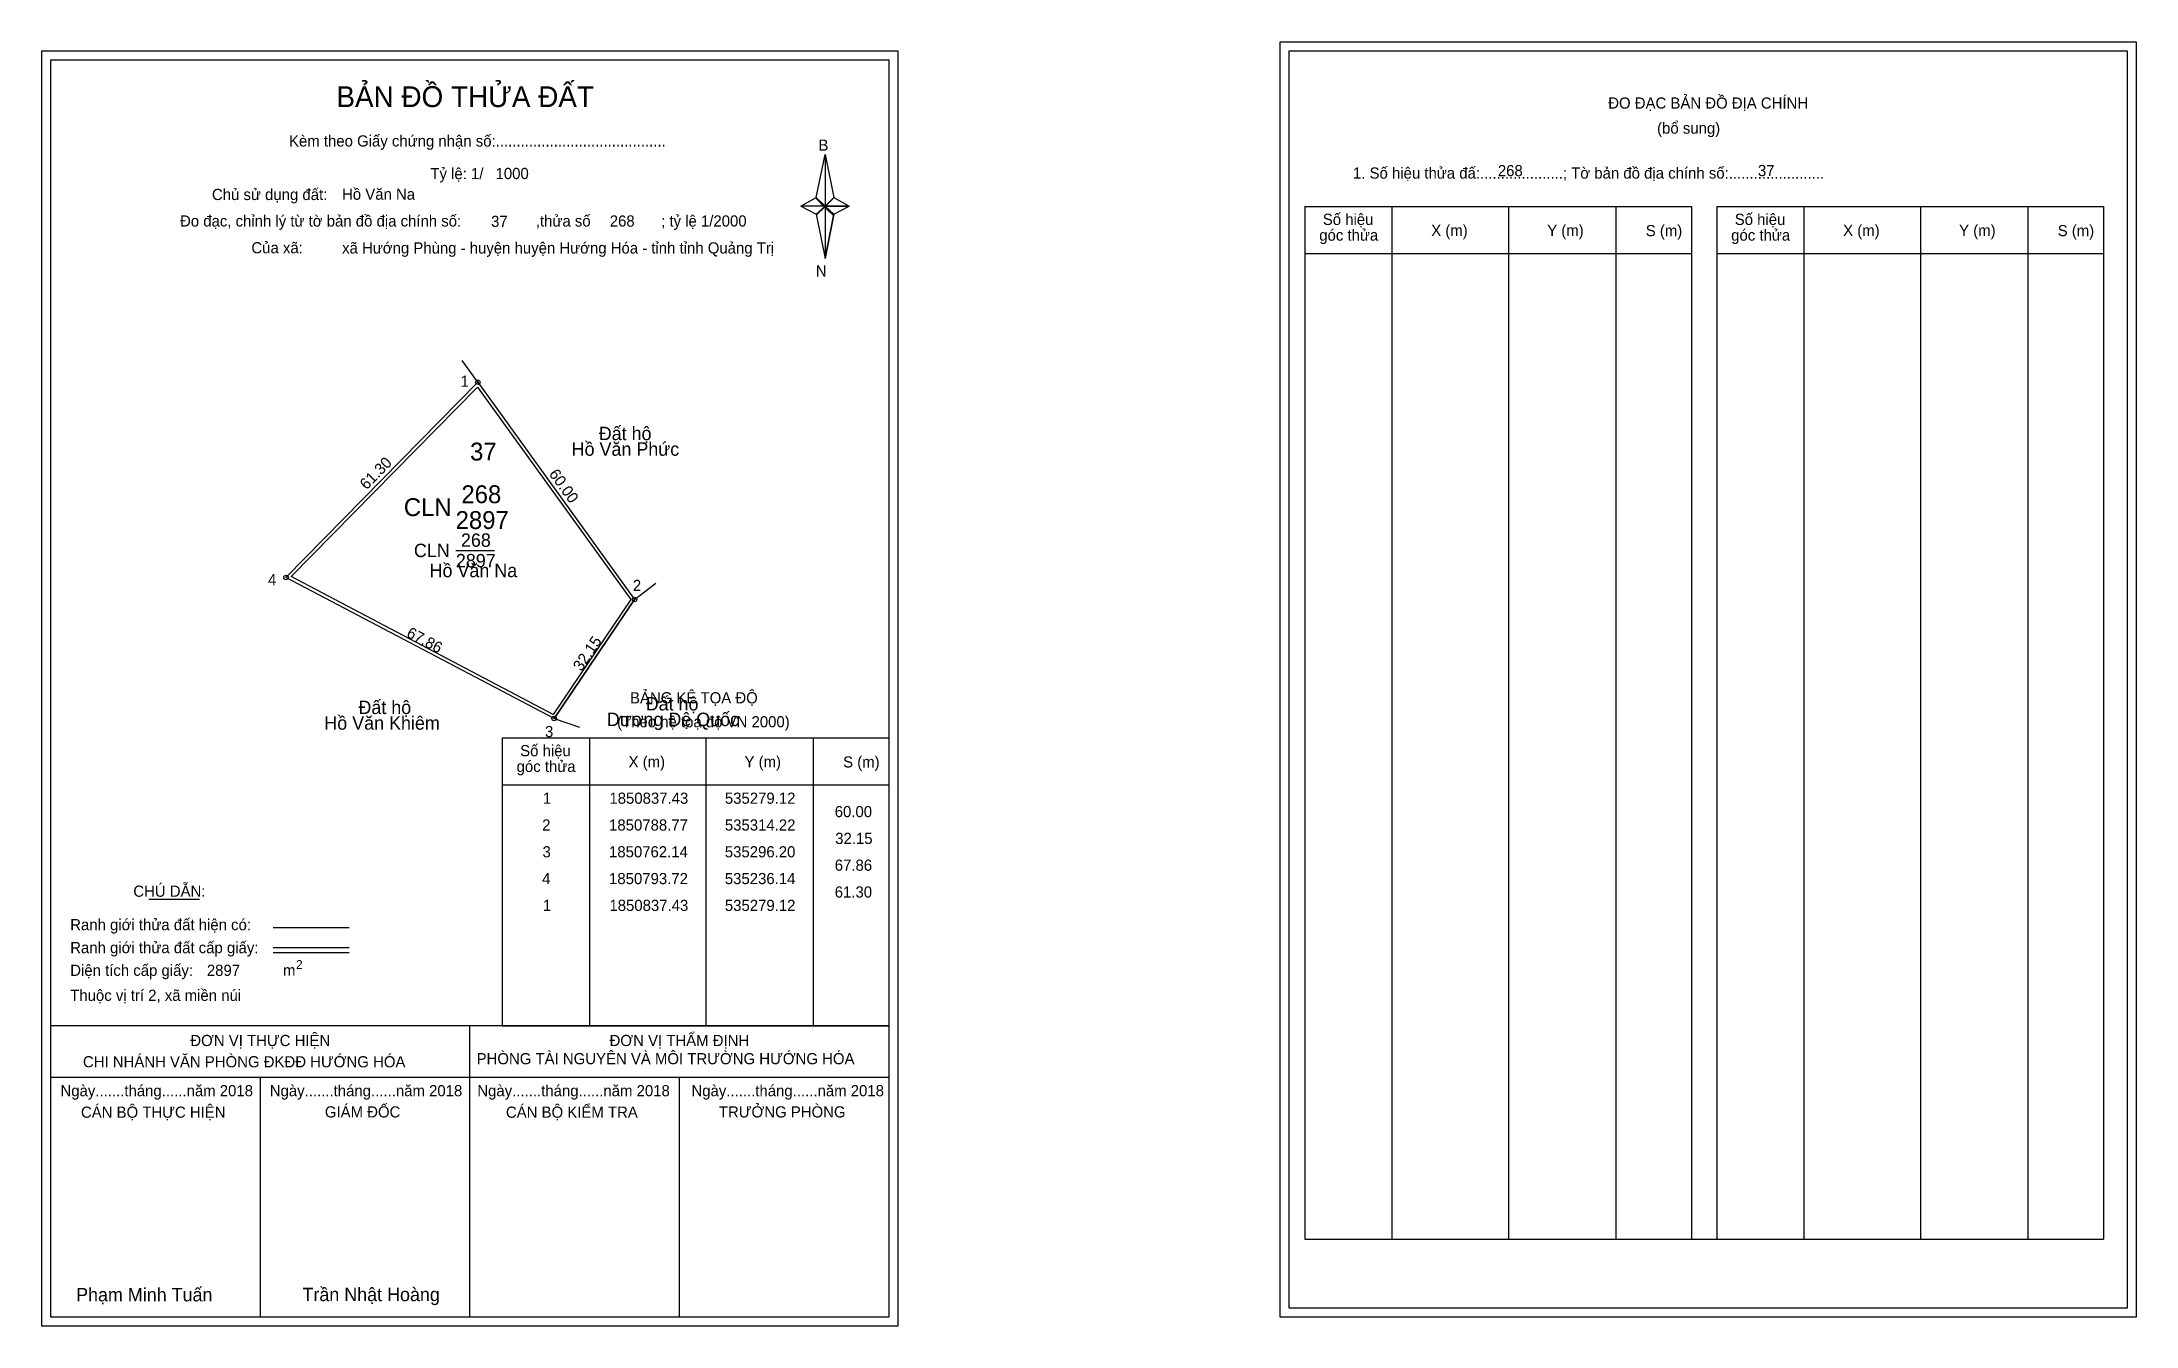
# Model space of a CAD drawing. Extents: x 535181 to 535651, y 1850626 to 1850914.
import ezdxf

# ---------------------------------------------------------------- set-up
doc = ezdxf.new("R2010")
doc.units = 0
for name, color, linetype in [('Level 1', 7, 'Continuous'), ('Level 10', 7, 'Continuous'), ('Level 11', 7, 'Continuous'), ('Level 13', 7, 'Continuous'), ('Level 2', 7, 'Continuous'), ('Level 27', 7, 'Continuous'), ('Level 3', 7, 'Continuous'), ('Level 36', 7, 'Continuous'), ('Level 4', 7, 'Continuous'), ('Level 49', 7, 'Continuous'), ('Level 5', 7, 'Continuous'), ('Level 53', 7, 'Continuous'), ('Level 55', 7, 'Continuous'), ('Level 6', 7, 'Continuous'), ('Level 63', 7, 'Continuous'), ('Level 7', 7, 'Continuous'), ('Level 9', 7, 'Continuous')]:
    doc.layers.add(name, color=color, linetype=linetype)

msp = doc.modelspace()

# ---------------------------------------------------------------- linework, layer by layer
at = {"layer": 'Level 1'}
for p, q in [((535460.8, 1850911.65), (535460.8, 1850911.65)), ((535183.48, 1850909.65), (535183.48, 1850909.65)), ((535354.9, 1850878.77), (535356.87, 1850888.41)), ((535356.87, 1850888.41), (535356.87, 1850876.88)), ((535356.87, 1850888.41), (535358.83, 1850878.77)), ((535351.45, 1850876.88), (535354.9, 1850878.77)), ((535354.9, 1850878.77), (535356.87, 1850876.88)), ((535356.72, 1850876.66), (535354.9, 1850878.55)), ((535358.69, 1850878.55), (535356.72, 1850876.66)), ((535356.72, 1850876.66), (535358.69, 1850878.55)), ((535358.83, 1850878.77), (535356.87, 1850876.88)), ((535356.87, 1850876.88), (535354.9, 1850875.04)), ((535356.72, 1850876.66), (535354.9, 1850874.82)), ((535354.9, 1850874.82), (535356.72, 1850876.66)), ((535354.9, 1850875.04), (535356.87, 1850865.18)), ((535358.69, 1850874.82), (535356.72, 1850876.66)), ((535356.87, 1850876.88), (535356.87, 1850865.18)), ((535356.87, 1850876.88), (535362.28, 1850876.88)), ((535356.87, 1850876.88), (535358.83, 1850875.04)), ((535358.83, 1850875.04), (535356.87, 1850865.18)), ((535358.83, 1850875.04), (535362.28, 1850876.88)), ((535464.33, 1850876.79), (535550.93, 1850876.79)), ((535483.92, 1850645.53), (535483.92, 1850876.79)), ((535509.99, 1850645.53), (535509.99, 1850876.79)), ((535533.97, 1850876.79), (535533.97, 1850645.53)), ((535550.93, 1850876.79), (535550.93, 1850645.53)), ((535556.59, 1850876.79), (535643.19, 1850876.79)), ((535576.18, 1850645.53), (535576.18, 1850876.79)), ((535602.25, 1850645.53), (535602.25, 1850876.79)), ((535626.22, 1850876.79), (535626.22, 1850645.53)), ((535643.19, 1850876.79), (535643.19, 1850645.53)), ((535464.33, 1850866.27), (535550.93, 1850866.27)), ((535556.59, 1850866.27), (535643.19, 1850866.27)), ((535284.57, 1850757.82), (535371.17, 1850757.82)), ((535304.16, 1850693.3), (535304.16, 1850757.82)), ((535330.23, 1850693.3), (535330.23, 1850757.82)), ((535354.2, 1850757.82), (535354.2, 1850693.3)), ((535284.57, 1850747.29), (535371.17, 1850747.29)), ((535205.39, 1850721.71), (535216.8, 1850721.71)), ((535233.26, 1850715.31), (535250.27, 1850715.31)), ((535233.26, 1850710.86), (535250.27, 1850710.86)), ((535233.26, 1850709.77), (535250.27, 1850709.77)), ((535290.3, 1850693.3), (535183.47, 1850693.3)), ((535371.17, 1850693.3), (535266.33, 1850693.3)), ((535277.32, 1850628.07), (535277.32, 1850693.3)), ((535284.57, 1850693.29), (535371.17, 1850693.29)), ((535371.17, 1850681.75), (535183.47, 1850681.75)), ((535230.4, 1850628.07), (535230.4, 1850681.75)), ((535324.25, 1850628.07), (535324.25, 1850681.75)), ((535464.33, 1850645.53), (535643.19, 1850645.53)), ((535648.5, 1850630.07), (535648.5, 1850630.07)), ((535371.17, 1850628.07), (535371.17, 1850628.07))]:
    msp.add_line(p, q, dxfattribs=at)
for points in [[(535354.9, 1850878.77), (535356.87, 1850888.41), (535356.87, 1850876.88)], [(535356.87, 1850876.88), (535358.83, 1850878.77), (535362.28, 1850876.88)], [(535351.45, 1850876.88), (535354.9, 1850875.04), (535356.87, 1850876.88)], [(535356.87, 1850876.88), (535356.87, 1850865.18), (535358.83, 1850875.04)]]:
    msp.add_lwpolyline(points, close=True, dxfattribs=at)
at = {"layer": 'Level 10'}
for q in [(535236.14, 1850793.72), (535314.22, 1850788.77)]:
    msp.add_line((535296.2, 1850762.14), q, dxfattribs=at)
for points in [[(535314.22, 1850788.77), (535296.2, 1850762.14), (535236.14, 1850793.72), (535279.12, 1850837.43)], [(535313.37, 1850788.76), (535295.97, 1850763.05), (535237.3, 1850793.9), (535279.04, 1850836.35)]]:
    msp.add_lwpolyline(points, close=True, dxfattribs=at)
at = {"layer": 'Level 11'}
for centre in [(535279.12, 1850837.43), (535236.14, 1850793.72), (535314.22, 1850788.77), (535314.22, 1850788.77), (535296.2, 1850762.14)]:
    msp.add_circle(centre, 0.5, dxfattribs=at)
at = {"layer": 'Level 27'}
for p, q in [((535279.12, 1850837.43), (535275.61, 1850842.3)), ((535314.22, 1850788.77), (535318.96, 1850792.45)), ((535296.2, 1850762.14), (535301.87, 1850760.16))]:
    msp.add_line(p, q, dxfattribs=at)
at = {"layer": 'Level 3'}
for p, q in [((535464.33, 1850876.79), (535464.33, 1850645.53)), ((535556.59, 1850876.79), (535556.59, 1850645.53)), ((535284.57, 1850757.82), (535284.57, 1850693.3))]:
    msp.add_line(p, q, dxfattribs=at)
at = {"layer": 'Level 63'}
for points in [[(535181.47, 1850911.65), (535373.17, 1850911.65), (535373.17, 1850626.07), (535181.47, 1850626.07)], [(535458.8, 1850913.65), (535650.5, 1850913.65), (535650.5, 1850628.07), (535458.8, 1850628.07)], [(535460.8, 1850911.65), (535648.5, 1850911.65), (535648.5, 1850630.07), (535460.8, 1850630.07)], [(535183.47, 1850909.65), (535371.17, 1850909.65), (535371.17, 1850628.07), (535183.47, 1850628.07)]]:
    msp.add_lwpolyline(points, close=True, dxfattribs=at)
at = {"layer": 'Level 9'}
msp.add_line((535274.19, 1850799.78), (535282.86, 1850799.78), dxfattribs=at)

# ---------------------------------------------------------------- texts
at = {"layer": 'Level 1'}
for s, height, p in [('BẢN ĐỒ THỬA ĐẤT', 4.6657, (535247.44, 1850899.05)), ('ĐO ĐẠC BẢN ĐỒ ĐỊA CHÍNH', 2.5, (535532.28, 1850898.71)), ('Kèm theo Giấy chứng nhận số:.........................................', 2.5, (535236.82, 1850890.22)), ('B', 2.5, (535355.41, 1850889.28)), ('(bổ sung)', 2.5, (535543.22, 1850893.09)), ('1. Số hiệu thửa đấ:....................; Tờ bản đồ địa chính số:.......................', 2.5, (535475.11, 1850883.03)), ('Chủ sử dụng đất:', 2.5, (535219.56, 1850878.23)), ('Đo đạc, chỉnh lý từ tờ bản đồ địa chính số:                  ,thửa số                 ; tỷ lệ 1/2000', 2.5, (535212.41, 1850872.3)), ('Số hiệu', 2.5, (535468.35, 1850872.66)), ('X (m)', 2.5, (535492.63, 1850870.19)), ('Y (m)', 2.5, (535518.61, 1850870.19)), ('S (m)', 2.5, (535540.68, 1850870.14)), ('Số hiệu', 2.5, (535560.61, 1850872.66)), ('X (m)', 2.5, (535584.89, 1850870.19)), ('Y (m)', 2.5, (535610.86, 1850870.19)), ('S (m)', 2.5, (535632.94, 1850870.14)), ('Của xã:', 2.5, (535228.4, 1850866.3)), ('góc thửa', 2.5, (535467.55, 1850869.13)), ('góc thửa', 2.5, (535559.81, 1850869.13)), ('N', 2.5, (535354.81, 1850861.11)), ('BẢNG KÊ TỌA ĐỘ', 2.5, (535313.2, 1850765.52)), ('(Theo hệ toạ độ VN 2000)', 2.5, (535310.3, 1850760.16)), ('Số hiệu', 2.5, (535288.59, 1850753.69)), ('góc thửa', 2.5, (535287.79, 1850750.16)), ('X (m)', 2.5, (535312.87, 1850751.21)), ('Y (m)', 2.5, (535338.84, 1850751.21)), ('S (m)', 2.5, (535360.92, 1850751.16)), ('CHÚ DẪN:', 2.5, (535201.95, 1850722.22)), ('Ranh giới thửa đất hiện có:', 2.5, (535187.82, 1850714.72)), ('Ranh giới thửa đất cấp giấy:', 2.5, (535187.82, 1850709.58)), ('Diện tích cấp giấy:', 2.5, (535187.82, 1850704.5)), ('m', 2.5, (535235.48, 1850704.52)), ('2', 2, (535238.38, 1850706.03)), ('Thuộc vị trí 2, xã miền núi', 2.5, (535187.82, 1850698.9)), ('ĐƠN VỊ THỰC HIỆN', 2.5, (535214.71, 1850688.78)), ('ĐƠN VỊ THẨM ĐỊNH', 2.5, (535308.61, 1850688.78)), ('CHI NHÁNH VĂN PHÒNG ĐKĐĐ HƯỚNG HÓA', 2.5, (535190.67, 1850684.02)), ('PHÒNG TÀI NGUYÊN VÀ MÔI TRƯỜNG HƯỚNG HÓA', 2.5, (535278.84, 1850684.71)), ('Ngày.......tháng......năm 2018', 2.5, (535185.64, 1850677.54)), ('CÁN BỘ THỰC HIỆN', 2.5, (535190.22, 1850672.73)), ('Ngày.......tháng......năm 2018', 2.5, (535232.51, 1850677.54)), ('GIÁM ĐỐC', 2.5, (535244.86, 1850672.79)), ('Ngày.......tháng......năm 2018', 2.5, (535278.99, 1850677.54)), ('CÁN BỘ KIỂM TRA', 2.5, (535285.4, 1850672.73)), ('Ngày.......tháng......năm 2018', 2.5, (535326.95, 1850677.54)), ('TRƯỞNG PHÒNG', 2.5, (535333.09, 1850672.79)), ('Phạm Minh Tuấn', 3, (535189.13, 1850631.61)), ('Trần Nhật Hoàng', 3, (535239.83, 1850631.66))]:
    msp.add_text(s, height=height, dxfattribs=at).set_placement(p)
at = {"layer": 'Level 11'}
msp.add_text('Tỷ lệ: 1/', height=2.5, dxfattribs=at).set_placement((535268.48, 1850882.91))
at = {"layer": 'Level 13'}
for s, p in [('268', (535275.33, 1850800.58)), ('CLN', (535264.8, 1850798.28)), ('2897', (535274.19, 1850795.98))]:
    msp.add_text(s, height=3, dxfattribs=at).set_placement(p)
at = {"layer": 'Level 2'}
msp.add_text('Hồ Văn Na', height=3, dxfattribs=at).set_placement((535268.3, 1850793.78))
at = {"layer": 'Level 3'}
msp.add_text('CLN ', height=4, dxfattribs=at).set_placement((535262.53, 1850807.46))
at = {"layer": 'Level 36'}
for s, p in [('Đất hộ', (535306.19, 1850824.47)), ('Hồ Văn Phức', (535300.12, 1850820.97)), ('Đất hộ', (535252.37, 1850763.13)), ('Đất hộ', (535316.71, 1850763.94)), ('Hồ Văn Khiêm', (535244.73, 1850759.63)), ('Dương Đệ Quốc', (535308, 1850760.44))]:
    msp.add_text(s, height=3, dxfattribs=at).set_placement(p)
at = {"layer": 'Level 4'}
msp.add_text('268', height=4, dxfattribs=at).set_placement((535275.43, 1850810.35))
at = {"layer": 'Level 49'}
for s, rotation, p in [('61.30', 45.4825, (535254.19, 1850813.22)), ('60.00', 305.8041, (535294.93, 1850816.88)), ('67.86', 332.2643, (535262.93, 1850780.54)), ('32.15', 55.9146, (535302.29, 1850772.56))]:
    msp.add_text(s, height=2.5, rotation=rotation, dxfattribs=at).set_placement(p)
at = {"layer": 'Level 5'}
msp.add_text('2897', height=4, dxfattribs=at).set_placement((535274.14, 1850804.57))
at = {"layer": 'Level 53'}
for s, p in [('1', (535293.67, 1850743.04)), ('1850837.43', (535308.58, 1850743.04)), ('535279.12', (535334.44, 1850743.04)), ('60.00', (535359.04, 1850740.04)), ('2', (535293.52, 1850737.04)), ('1850788.77', (535308.5, 1850737.04)), ('535314.22', (535334.44, 1850737.04)), ('32.15', (535359.15, 1850734.04)), ('3', (535293.6, 1850731.04)), ('1850762.14', (535308.49, 1850731.04)), ('535296.20', (535334.43, 1850731.04)), ('4', (535293.51, 1850725.04)), ('1850793.72', (535308.5, 1850725.04)), ('535236.14', (535334.43, 1850725.04)), ('67.86', (535359.05, 1850728.04)), ('61.30', (535359.04, 1850722.04)), ('1', (535293.67, 1850719.04)), ('1850837.43', (535308.58, 1850719.04)), ('535279.12', (535334.44, 1850719.04))]:
    msp.add_text(s, height=2.5, dxfattribs=at).set_placement(p)
at = {"layer": 'Level 55'}
for s, height, p in [('1', 0.4, (535279.01, 1850837.43)), ('47', 0.11, (535279.04, 1850837.32)), ('55', 0.11, (535279.04, 1850837.32)), ('47', 0.11, (535279.04, 1850837.32)), ('4', 0.4, (535236, 1850793.72)), ('55', 0.11, (535236.06, 1850793.61)), ('2', 0.4, (535314.08, 1850788.77)), ('47', 0.11, (535314.14, 1850788.66)), ('47', 0.11, (535314.14, 1850788.66)), ('61', 0.11, (535314.15, 1850788.66)), ('61', 0.11, (535314.15, 1850788.66)), ('3', 0.4, (535296.08, 1850762.14)), ('55', 0.11, (535296.12, 1850762.03)), ('61', 0.11, (535296.13, 1850762.03)), ('61', 0.11, (535296.13, 1850762.03))]:
    msp.add_text(s, height=height, dxfattribs=at).set_placement(p)
at = {"layer": 'Level 6'}
for s, p in [('1000', (535283.08, 1850882.93)), ('268', (535507.56, 1850883.57)), ('37', (535565.8, 1850883.59)), ('Hồ Văn Na', (535248.7, 1850878.3)), ('37', (535282.08, 1850872.21)), ('268', (535308.66, 1850872.29)), ('xã Hướng Phùng - huyện huyện Hướng Hóa - tỉnh tỉnh Quảng Trị', (535248.71, 1850866.26)), ('2897', (535218.42, 1850704.5))]:
    msp.add_text(s, height=2.5, dxfattribs=at).set_placement(p)
at = {"layer": 'Level 7'}
msp.add_text('37', height=4, dxfattribs=at).set_placement((535277.37, 1850819.91))
at = {"layer": 'Level 9'}
for s, p in [('1', (535275.23, 1850836.42)), ('4', (535232.12, 1850791.98)), ('2', (535313.83, 1850790.69)), ('3', (535294.15, 1850757.96))]:
    msp.add_text(s, height=2.5, dxfattribs=at).set_placement(p)

doc.saveas('drawing.dxf')
